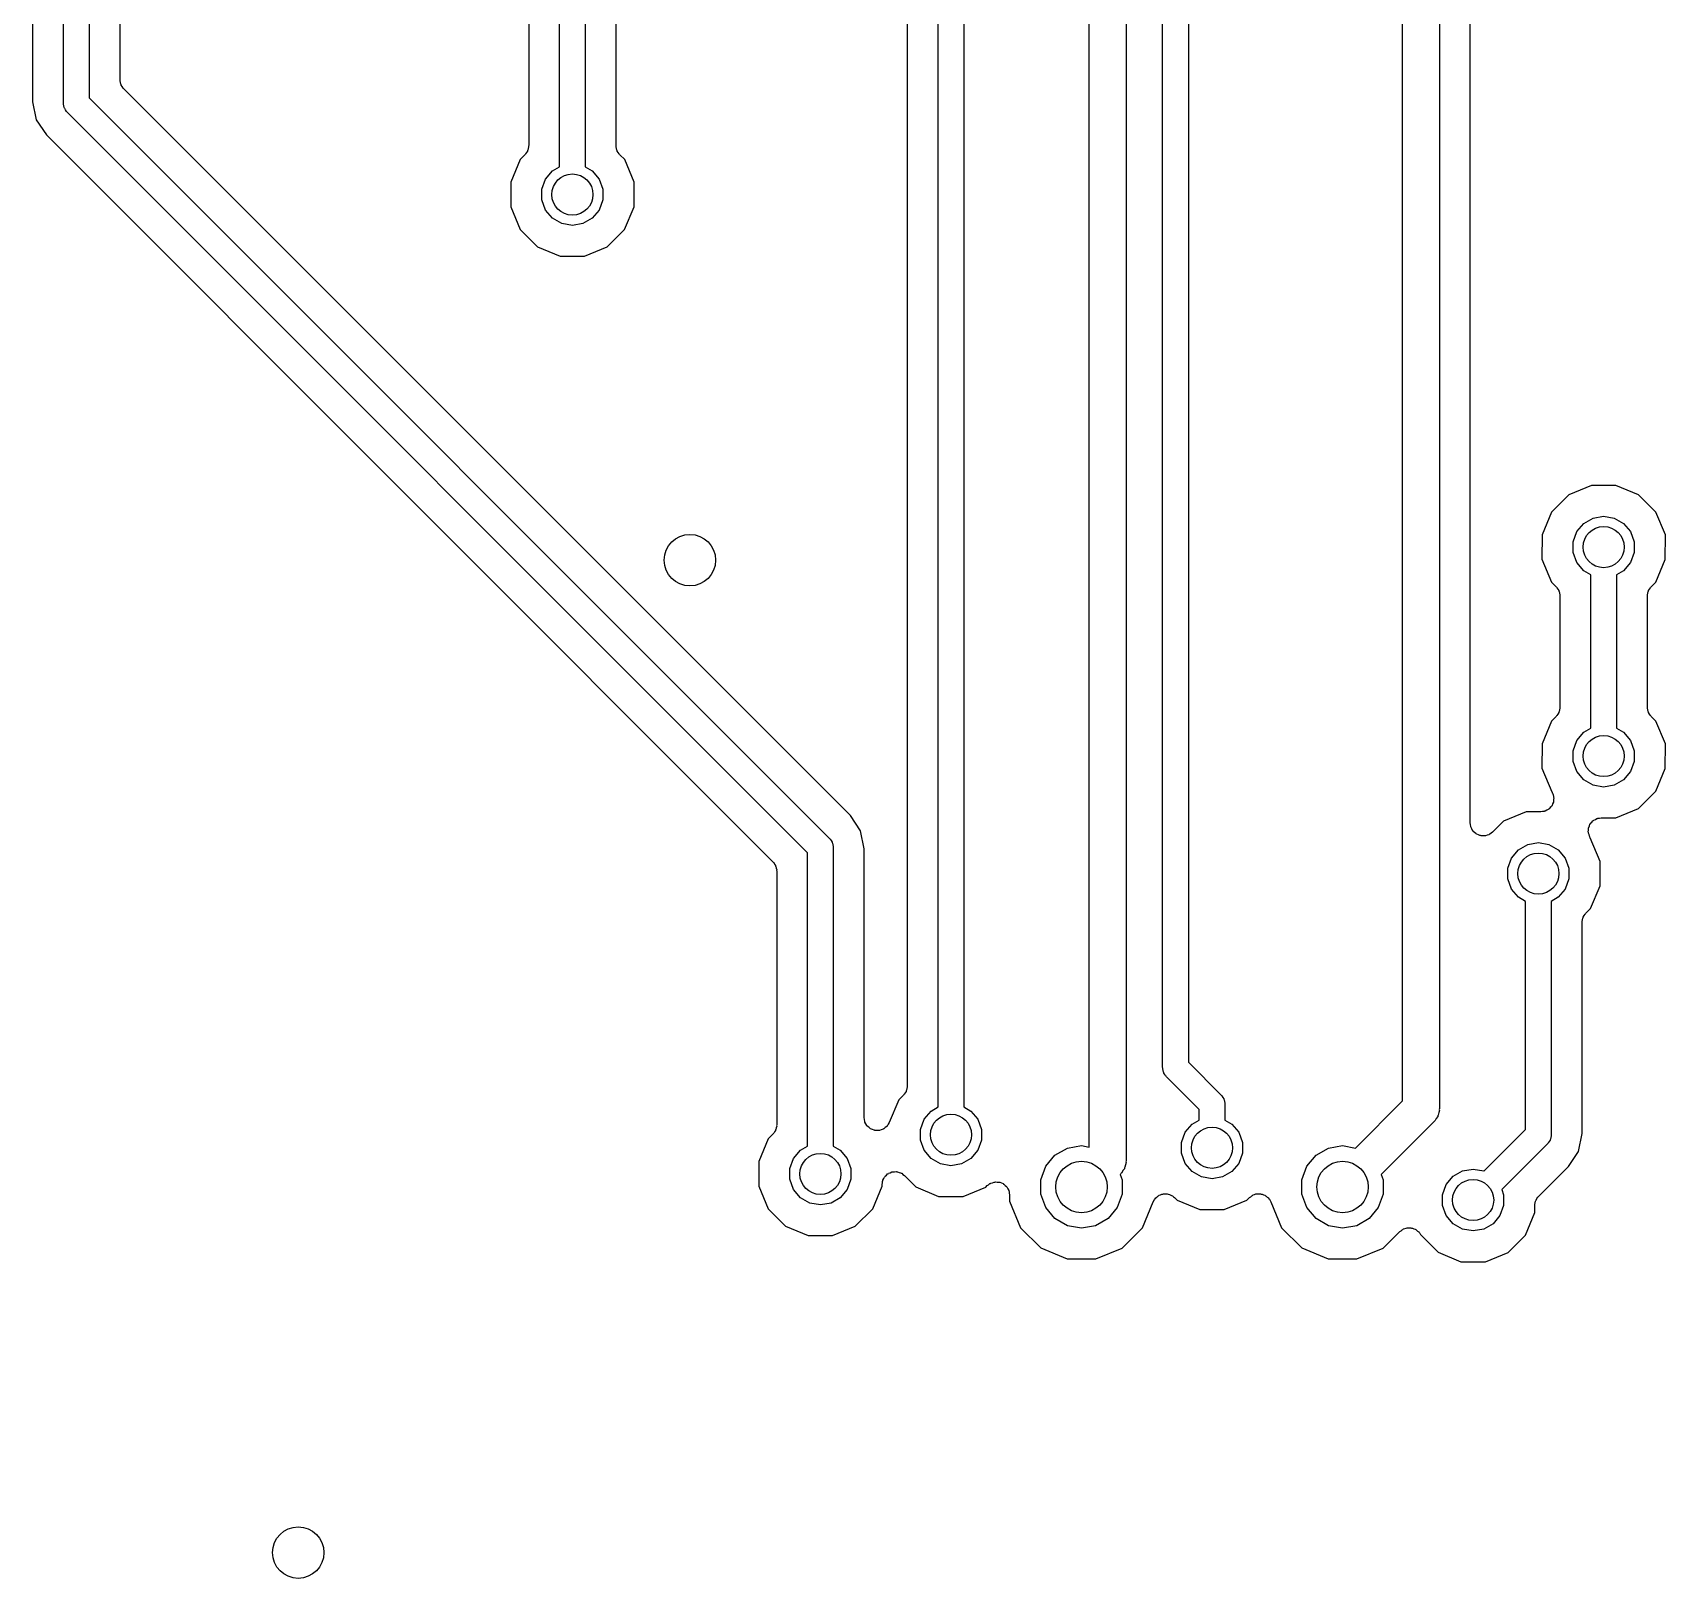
# Model space of a CAD drawing. Extents: x 25 to 125, y -125 to -25.
# Drawn here: x 74.25 to 90.14, y -105.91 to -90.88 of the extents above; entities that cross this region are included whole.
import ezdxf

# ---------------------------------------------------------------- set-up
doc = ezdxf.new("R2010")
doc.units = 0
doc.header["$MEASUREMENT"] = 0
doc.layers.add('BLACK', color=7, linetype='CONTINUOUS')

msp = doc.modelspace()

# ---------------------------------------------------------------- linework, layer by layer
at = {"layer": 'Black'}
for p, q in [((84.529, -101.72), (84.529, -56.515)), ((84.889, -56.5896), (84.889, -101.854)), ((85.2444, -100.947), (85.2444, -57.9763)), ((85.4944, -58.082), (85.4944, -100.895)), ((74.551, -91.567), (74.551, -71.5528)), ((74.801, -71.501), (74.801, -91.5152)), ((74.251, -75.6298), (74.251, -91.5545)), ((87.577, -101.271), (87.577, -75.8936)), ((87.937, -75.819), (87.937, -101.346)), ((79.077, -79.7685), (79.077, -91.9798)), ((79.377, -92.1857), (79.377, -79.756)), ((79.627, -79.8078), (79.627, -92.1857)), ((79.927, -91.9799), (79.927, -79.9846)), ((82.76, -87.7805), (82.76, -101.124)), ((83.06, -101.33), (83.06, -87.768)), ((83.31, -87.8198), (83.31, -101.33)), ((75.101, -91.3384), (75.101, -90.3338)), ((88.237, -98.5678), (88.237, -90.5878)), ((75.102, -91.3439), (75.101, -91.3384)), ((75.1015, -91.3494), (75.102, -91.3439)), ((75.1058, -91.3655), (75.1015, -91.3494)), ((75.1087, -91.3818), (75.1058, -91.3655)), ((75.1115, -91.3866), (75.1087, -91.3818)), ((75.1129, -91.392), (75.1115, -91.3866)), ((75.1224, -91.4056), (75.1129, -91.392)), ((75.1307, -91.42), (75.1224, -91.4056)), ((75.135, -91.4236), (75.1307, -91.42)), ((75.1382, -91.4282), (75.135, -91.4236)), ((82.2067, -98.4966), (75.1382, -91.4282)), ((74.251, -91.5545), (74.2856, -91.7287)), ((74.552, -91.5724), (74.551, -91.567)), ((74.5515, -91.5779), (74.552, -91.5724)), ((74.5557, -91.5937), (74.5515, -91.5779)), ((74.5585, -91.6098), (74.5557, -91.5937)), ((74.5613, -91.6145), (74.5585, -91.6098)), ((74.5627, -91.6198), (74.5613, -91.6145)), ((74.5721, -91.6332), (74.5627, -91.6198)), ((74.5802, -91.6473), (74.5721, -91.6332)), ((74.5845, -91.6509), (74.5802, -91.6473)), ((74.5876, -91.6554), (74.5845, -91.6509)), ((74.801, -91.5152), (82.0034, -98.7176)), ((74.2856, -91.7287), (74.3843, -91.8764)), ((81.79, -98.8578), (74.5876, -91.6554)), ((74.3843, -91.8764), (81.4528, -98.9448)), ((78.9936, -92.1157), (78.9021, -92.3361)), ((79.0397, -92.0697), (78.9936, -92.1157)), ((79.043, -92.0651), (79.0397, -92.0697)), ((79.0473, -92.0614), (79.043, -92.0651)), ((79.0556, -92.0471), (79.0473, -92.0614)), ((79.0651, -92.0336), (79.0556, -92.0471)), ((79.0665, -92.0281), (79.0651, -92.0336)), ((79.0693, -92.0232), (79.0665, -92.0281)), ((79.0722, -92.007), (79.0693, -92.0232)), ((79.0765, -91.991), (79.0722, -92.007)), ((79.077, -91.9798), (79.076, -91.9854)), ((79.076, -91.9854), (79.0765, -91.991)), ((79.928, -91.9854), (79.927, -91.9799)), ((79.9275, -91.9909), (79.928, -91.9854)), ((79.9318, -92.007), (79.9275, -91.9909)), ((79.9347, -92.0234), (79.9318, -92.007)), ((79.9374, -92.0282), (79.9347, -92.0234)), ((79.9389, -92.0335), (79.9374, -92.0282)), ((79.9484, -92.0471), (79.9389, -92.0335)), ((79.9567, -92.0616), (79.9484, -92.0471)), ((79.9609, -92.0651), (79.9567, -92.0616)), ((79.9641, -92.0697), (79.9609, -92.0651)), ((80.011, -92.1166), (79.9641, -92.0697)), ((80.1021, -92.3372), (80.011, -92.1166)), ((79.2412, -92.3054), (79.3084, -92.2253)), ((79.3084, -92.2253), (79.377, -92.1857)), ((79.627, -92.1857), (79.6956, -92.2253)), ((79.6956, -92.2253), (79.7628, -92.3054)), ((78.9021, -92.3361), (78.9019, -92.5748)), ((79.2054, -92.4037), (79.2412, -92.3054)), ((79.2054, -92.5083), (79.2054, -92.4037)), ((79.7628, -92.3054), (79.7986, -92.4037)), ((79.7986, -92.4037), (79.7986, -92.5083)), ((80.1019, -92.5759), (80.1021, -92.3372)), ((78.9019, -92.5748), (78.993, -92.7954)), ((79.2412, -92.6066), (79.2054, -92.5083)), ((79.7986, -92.5083), (79.7628, -92.6066)), ((80.0104, -92.7963), (80.1019, -92.5759)), ((79.3084, -92.6867), (79.2412, -92.6066)), ((79.399, -92.739), (79.3084, -92.6867)), ((79.502, -92.7571), (79.399, -92.739)), ((79.605, -92.739), (79.502, -92.7571)), ((79.6956, -92.6867), (79.605, -92.739)), ((79.7628, -92.6066), (79.6956, -92.6867)), ((78.993, -92.7954), (79.1617, -92.9644)), ((79.8414, -92.965), (80.0104, -92.7963)), ((79.1617, -92.9644), (79.3821, -93.0559)), ((79.3821, -93.0559), (79.6208, -93.0561)), ((79.6208, -93.0561), (79.8414, -92.965)), ((89.4162, -95.2849), (89.1956, -95.376)), ((89.6549, -95.2851), (89.4162, -95.2849)), ((89.8753, -95.3766), (89.6549, -95.2851)), ((89.1956, -95.376), (89.0266, -95.5447)), ((90.044, -95.5456), (89.8753, -95.3766)), ((89.0266, -95.5447), (88.9351, -95.7651)), ((89.3414, -95.6543), (89.432, -95.602)), ((89.432, -95.602), (89.535, -95.5839)), ((89.535, -95.5839), (89.638, -95.602)), ((89.638, -95.602), (89.7286, -95.6543)), ((90.1351, -95.7662), (90.044, -95.5456)), ((88.9351, -95.7651), (88.9349, -96.0038)), ((89.2384, -95.8327), (89.2742, -95.7344)), ((89.2742, -95.7344), (89.3414, -95.6543)), ((89.7286, -95.6543), (89.7958, -95.7344)), ((89.7958, -95.7344), (89.8316, -95.8327)), ((90.1349, -96.0049), (90.1351, -95.7662)), ((89.2384, -95.9373), (89.2384, -95.8327)), ((89.2742, -96.0356), (89.2384, -95.9373)), ((89.8316, -95.9373), (89.7958, -96.0356)), ((89.8316, -95.8327), (89.8316, -95.9373)), ((88.9349, -96.0038), (89.026, -96.2244)), ((89.3414, -96.1157), (89.2742, -96.0356)), ((89.7958, -96.0356), (89.7286, -96.1157)), ((90.0434, -96.2253), (90.1349, -96.0049)), ((89.026, -96.2244), (89.0729, -96.2713)), ((89.41, -96.1553), (89.3414, -96.1157)), ((89.41, -97.6467), (89.41, -96.1553)), ((89.7286, -96.1157), (89.66, -96.1553)), ((89.66, -96.1553), (89.66, -97.6467)), ((89.9973, -96.2713), (90.0434, -96.2253)), ((89.0729, -96.2713), (89.076, -96.2759)), ((89.076, -96.2759), (89.0803, -96.2794)), ((89.0803, -96.2794), (89.0886, -96.2939)), ((89.0886, -96.2939), (89.0981, -96.3075)), ((89.0981, -96.3075), (89.0996, -96.3128)), ((89.0996, -96.3128), (89.1023, -96.3176)), ((89.1023, -96.3176), (89.1052, -96.334)), ((89.1052, -96.334), (89.1095, -96.3501)), ((89.1095, -96.3501), (89.109, -96.3556)), ((89.109, -96.3556), (89.11, -96.3611)), ((89.11, -96.3611), (89.11, -97.4408)), ((89.96, -96.3612), (89.961, -96.3556)), ((89.96, -97.4409), (89.96, -96.3612)), ((89.9605, -96.35), (89.9648, -96.334)), ((89.961, -96.3556), (89.9605, -96.35)), ((89.9648, -96.334), (89.9677, -96.3178)), ((89.9677, -96.3178), (89.9705, -96.3129)), ((89.9705, -96.3129), (89.9719, -96.3074)), ((89.9719, -96.3074), (89.9814, -96.2939)), ((89.9814, -96.2939), (89.9897, -96.2796)), ((89.9897, -96.2796), (89.994, -96.2759)), ((89.994, -96.2759), (89.9973, -96.2713)), ((89.076, -97.5261), (89.0727, -97.5307)), ((89.0803, -97.5224), (89.076, -97.5261)), ((89.0886, -97.5081), (89.0803, -97.5224)), ((89.0981, -97.4946), (89.0886, -97.5081)), ((89.0995, -97.4891), (89.0981, -97.4946)), ((89.1023, -97.4842), (89.0995, -97.4891)), ((89.1052, -97.468), (89.1023, -97.4842)), ((89.1095, -97.452), (89.1052, -97.468)), ((89.11, -97.4408), (89.109, -97.4464)), ((89.109, -97.4464), (89.1095, -97.452)), ((89.961, -97.4464), (89.96, -97.4409)), ((89.9605, -97.4519), (89.961, -97.4464)), ((89.9648, -97.468), (89.9605, -97.4519)), ((89.9677, -97.4844), (89.9648, -97.468)), ((89.9704, -97.4892), (89.9677, -97.4844)), ((89.9719, -97.4945), (89.9704, -97.4892)), ((89.9814, -97.5081), (89.9719, -97.4945)), ((89.9897, -97.5226), (89.9814, -97.5081)), ((89.9939, -97.5261), (89.9897, -97.5226)), ((89.9971, -97.5307), (89.9939, -97.5261)), ((89.0266, -97.5767), (88.9351, -97.7971)), ((89.0727, -97.5307), (89.0266, -97.5767)), ((89.2742, -97.7664), (89.3414, -97.6863)), ((89.3414, -97.6863), (89.41, -97.6467)), ((89.66, -97.6467), (89.7286, -97.6863)), ((89.7286, -97.6863), (89.7958, -97.7664)), ((90.044, -97.5776), (89.9971, -97.5307)), ((90.1351, -97.7982), (90.044, -97.5776)), ((88.9351, -97.7971), (88.9349, -98.0358)), ((89.2384, -97.8647), (89.2742, -97.7664)), ((89.7958, -97.7664), (89.8316, -97.8647)), ((90.1349, -98.0369), (90.1351, -97.7982)), ((89.2384, -97.9693), (89.2384, -97.8647)), ((89.2742, -98.0676), (89.2384, -97.9693)), ((89.8316, -97.9693), (89.7958, -98.0676)), ((89.8316, -97.8647), (89.8316, -97.9693)), ((88.9349, -98.0358), (89.0299, -98.2658)), ((89.3414, -98.1477), (89.2742, -98.0676)), ((89.432, -98.2), (89.3414, -98.1477)), ((89.7286, -98.1477), (89.638, -98.2)), ((89.7958, -98.0676), (89.7286, -98.1477)), ((90.0434, -98.2573), (90.1349, -98.0369)), ((89.0299, -98.2658), (89.0331, -98.2696)), ((89.0331, -98.2696), (89.035, -98.2749)), ((89.035, -98.2749), (89.0382, -98.2795)), ((89.0382, -98.2795), (89.0425, -98.2955)), ((89.0425, -98.2955), (89.0481, -98.3111)), ((89.0481, -98.3111), (89.0481, -98.3167)), ((89.0481, -98.3167), (89.0496, -98.3221)), ((89.0496, -98.3221), (89.0481, -98.3386)), ((89.535, -98.2181), (89.432, -98.2)), ((89.638, -98.2), (89.535, -98.2181)), ((89.8744, -98.426), (90.0434, -98.2573)), ((88.7812, -98.4599), (88.5606, -98.551)), ((88.9229, -98.46), (88.7812, -98.4599)), ((88.9393, -98.4572), (88.9229, -98.46)), ((88.9558, -98.4557), (88.9393, -98.4572)), ((88.9609, -98.4534), (88.9558, -98.4557)), ((88.9664, -98.4524), (88.9609, -98.4534)), ((88.9808, -98.4441), (88.9664, -98.4524)), ((88.9958, -98.4371), (88.9808, -98.4441)), ((88.9998, -98.4332), (88.9958, -98.4371)), ((89.0046, -98.4304), (88.9998, -98.4332)), ((89.0153, -98.4177), (89.0046, -98.4304)), ((89.027, -98.406), (89.0153, -98.4177)), ((89.0294, -98.4009), (89.027, -98.406)), ((89.033, -98.3966), (89.0294, -98.4009)), ((89.0387, -98.381), (89.033, -98.3966)), ((89.0457, -98.366), (89.0387, -98.381)), ((89.0462, -98.3604), (89.0457, -98.366)), ((89.0481, -98.3552), (89.0462, -98.3604)), ((89.0481, -98.3386), (89.0481, -98.3552)), ((89.6538, -98.5171), (89.8744, -98.426)), ((82.3053, -98.6443), (82.2067, -98.4966)), ((88.2399, -98.5841), (88.237, -98.5678)), ((88.2413, -98.6006), (88.2399, -98.5841)), ((88.2437, -98.6057), (88.2413, -98.6006)), ((88.2447, -98.6113), (88.2437, -98.6057)), ((88.2529, -98.6256), (88.2447, -98.6113)), ((88.2599, -98.6406), (88.2529, -98.6256)), ((88.5606, -98.551), (88.4537, -98.6577)), ((89.3854, -98.6549), (89.3869, -98.6384)), ((89.3869, -98.6218), (89.3888, -98.6166)), ((89.3869, -98.6384), (89.3869, -98.6218)), ((89.3888, -98.6166), (89.3893, -98.611)), ((89.3893, -98.611), (89.3963, -98.596)), ((89.3963, -98.596), (89.402, -98.5804)), ((89.402, -98.5804), (89.4056, -98.5761)), ((89.4056, -98.5761), (89.408, -98.571)), ((89.408, -98.571), (89.4197, -98.5593)), ((89.4197, -98.5593), (89.4304, -98.5466)), ((89.4304, -98.5466), (89.4352, -98.5438)), ((89.4352, -98.5438), (89.4392, -98.5399)), ((89.4392, -98.5399), (89.4542, -98.5329)), ((89.4542, -98.5329), (89.4686, -98.5246)), ((89.4686, -98.5246), (89.4741, -98.5236)), ((89.4741, -98.5236), (89.4792, -98.5213)), ((89.4792, -98.5213), (89.4957, -98.5198)), ((89.4957, -98.5198), (89.5121, -98.517)), ((89.5121, -98.517), (89.6538, -98.5171)), ((82.0034, -98.7176), (82.0065, -98.7221)), ((82.0065, -98.7221), (82.0108, -98.7257)), ((82.0108, -98.7257), (82.0189, -98.7398)), ((82.0189, -98.7398), (82.0283, -98.7532)), ((82.0283, -98.7532), (82.0297, -98.7585)), ((82.0297, -98.7585), (82.0325, -98.7632)), ((82.0325, -98.7632), (82.0353, -98.7793)), ((82.0353, -98.7793), (82.0395, -98.7951)), ((82.0395, -98.7951), (82.039, -98.8006)), ((82.34, -98.8185), (82.3053, -98.6443)), ((88.2639, -98.6446), (88.2599, -98.6406)), ((88.2667, -98.6495), (88.2639, -98.6446)), ((88.2794, -98.6601), (88.2667, -98.6495)), ((88.2911, -98.6718), (88.2794, -98.6601)), ((88.2962, -98.6742), (88.2911, -98.6718)), ((88.3005, -98.6778), (88.2962, -98.6742)), ((88.316, -98.6835), (88.3005, -98.6778)), ((88.331, -98.6905), (88.316, -98.6835)), ((88.3366, -98.691), (88.331, -98.6905)), ((88.3419, -98.6929), (88.3366, -98.691)), ((88.3585, -98.6929), (88.3419, -98.6929)), ((88.375, -98.6944), (88.3585, -98.6929)), ((88.3804, -98.6929), (88.375, -98.6944)), ((88.3861, -98.6929), (88.3804, -98.6929)), ((88.4016, -98.6872), (88.3861, -98.6929)), ((88.4176, -98.683), (88.4016, -98.6872)), ((88.4222, -98.6797), (88.4176, -98.683)), ((88.4275, -98.6778), (88.4222, -98.6797)), ((88.4402, -98.6672), (88.4275, -98.6778)), ((88.4537, -98.6577), (88.4402, -98.6672)), ((88.7064, -98.8293), (88.797, -98.777)), ((88.797, -98.777), (88.9, -98.7589)), ((88.9, -98.7589), (89.003, -98.777)), ((89.003, -98.777), (89.0936, -98.8293)), ((89.3869, -98.6603), (89.3854, -98.6549)), ((89.3869, -98.6659), (89.3869, -98.6603)), ((89.3925, -98.6815), (89.3869, -98.6659)), ((89.3968, -98.6975), (89.3925, -98.6815)), ((89.4, -98.7021), (89.3968, -98.6975)), ((89.4019, -98.7074), (89.4, -98.7021)), ((89.4051, -98.7112), (89.4019, -98.7074)), ((89.5001, -98.9412), (89.4051, -98.7112)), ((81.4528, -98.9448), (81.456, -98.9494)), ((81.456, -98.9494), (81.4603, -98.953)), ((81.4603, -98.953), (81.4686, -98.9674)), ((81.79, -101.711), (81.79, -98.8578)), ((82.039, -98.8006), (82.04, -98.806)), ((82.04, -98.806), (82.04, -101.711)), ((82.34, -101.433), (82.34, -98.8185)), ((88.6034, -99.0077), (88.6392, -98.9094)), ((88.6392, -98.9094), (88.7064, -98.8293)), ((89.0936, -98.8293), (89.1608, -98.9094)), ((89.1608, -98.9094), (89.1966, -99.0077)), ((89.4999, -99.1799), (89.5001, -98.9412)), ((81.4686, -98.9674), (81.4781, -98.981)), ((81.4781, -98.981), (81.4795, -98.9864)), ((81.4795, -98.9864), (81.4823, -98.9912)), ((81.4823, -98.9912), (81.4852, -99.0075)), ((81.4852, -99.0075), (81.4895, -99.0236)), ((81.4895, -99.0236), (81.489, -99.0291)), ((81.489, -99.0291), (81.49, -99.0346)), ((81.49, -99.0346), (81.49, -101.505)), ((88.6034, -99.1123), (88.6034, -99.0077)), ((88.6392, -99.2106), (88.6034, -99.1123)), ((89.1966, -99.1123), (89.1608, -99.2106)), ((89.1966, -99.0077), (89.1966, -99.1123)), ((88.7064, -99.2907), (88.6392, -99.2106)), ((89.1608, -99.2106), (89.0936, -99.2907)), ((89.4084, -99.4003), (89.4999, -99.1799)), ((88.775, -99.3303), (88.7064, -99.2907)), ((88.775, -101.548), (88.775, -99.3303)), ((89.0936, -99.2907), (89.025, -99.3303)), ((89.025, -99.3303), (89.025, -101.6)), ((89.3623, -99.4463), (89.4084, -99.4003)), ((89.325, -99.5362), (89.326, -99.5306)), ((89.325, -101.587), (89.325, -99.5362)), ((89.3255, -99.525), (89.3298, -99.509)), ((89.326, -99.5306), (89.3255, -99.525)), ((89.3298, -99.509), (89.3327, -99.4928)), ((89.3327, -99.4928), (89.3355, -99.4879)), ((89.3355, -99.4879), (89.3369, -99.4824)), ((89.3369, -99.4824), (89.3464, -99.4689)), ((89.3464, -99.4689), (89.3547, -99.4546)), ((89.3547, -99.4546), (89.359, -99.4509)), ((89.359, -99.4509), (89.3623, -99.4463)), ((85.2454, -100.953), (85.2444, -100.947)), ((85.2449, -100.958), (85.2454, -100.953)), ((85.2491, -100.974), (85.2449, -100.958)), ((85.2519, -100.99), (85.2491, -100.974)), ((85.2547, -100.995), (85.2519, -100.99)), ((85.2561, -101), (85.2547, -100.995)), ((85.2655, -101.013), (85.2561, -101)), ((85.2736, -101.027), (85.2655, -101.013)), ((85.4944, -100.895), (85.8134, -101.214)), ((82.7481, -101.178), (82.7386, -101.191)), ((82.7495, -101.172), (82.7481, -101.178)), ((82.7523, -101.167), (82.7495, -101.172)), ((82.7552, -101.151), (82.7523, -101.167)), ((82.7595, -101.135), (82.7552, -101.151)), ((82.76, -101.124), (82.759, -101.129)), ((82.759, -101.129), (82.7595, -101.135)), ((85.2779, -101.031), (85.2736, -101.027)), ((85.281, -101.036), (85.2779, -101.031)), ((85.6, -101.355), (85.281, -101.036)), ((82.6766, -101.26), (82.5843, -101.482)), ((82.7227, -101.214), (82.6766, -101.26)), ((82.726, -101.209), (82.7227, -101.214)), ((82.7303, -101.205), (82.726, -101.209)), ((82.7386, -101.191), (82.7303, -101.205)), ((82.9914, -101.369), (83.06, -101.33)), ((83.31, -101.33), (83.3786, -101.369)), ((85.8134, -101.214), (85.8165, -101.219)), ((85.8165, -101.219), (85.8208, -101.222)), ((85.8208, -101.222), (85.8289, -101.237)), ((85.8289, -101.237), (85.8383, -101.25)), ((85.8383, -101.25), (85.8397, -101.255)), ((85.8397, -101.255), (85.8425, -101.26)), ((85.8425, -101.26), (85.8453, -101.276)), ((85.8453, -101.276), (85.8495, -101.292)), ((85.8495, -101.292), (85.849, -101.297)), ((85.849, -101.297), (85.85, -101.303)), ((85.85, -101.303), (85.85, -101.457)), ((87.1199, -101.729), (87.577, -101.271)), ((82.3433, -101.452), (82.34, -101.433)), ((82.3458, -101.471), (82.3433, -101.452)), ((82.3472, -101.474), (82.3458, -101.471)), ((82.3477, -101.477), (82.3472, -101.474)), ((82.3573, -101.494), (82.3477, -101.477)), ((82.3662, -101.511), (82.3573, -101.494)), ((82.5739, -101.498), (82.5643, -101.515)), ((82.5843, -101.482), (82.5739, -101.498)), ((82.8884, -101.548), (82.9242, -101.449)), ((82.9242, -101.449), (82.9914, -101.369)), ((83.3786, -101.369), (83.4458, -101.449)), ((83.4458, -101.449), (83.4816, -101.548)), ((85.4642, -101.576), (85.5314, -101.496)), ((85.5314, -101.496), (85.6, -101.457)), ((85.6, -101.457), (85.6, -101.355)), ((85.85, -101.457), (85.9186, -101.496)), ((85.9186, -101.496), (85.9858, -101.576)), ((87.8843, -101.473), (87.3714, -101.986)), ((87.8888, -101.467), (87.8843, -101.473)), ((87.8949, -101.462), (87.8888, -101.467)), ((87.9066, -101.441), (87.8949, -101.462)), ((87.9201, -101.422), (87.9066, -101.441)), ((87.9222, -101.414), (87.9201, -101.422)), ((87.9261, -101.408), (87.9222, -101.414)), ((87.9302, -101.384), (87.9261, -101.408)), ((87.9363, -101.362), (87.9302, -101.384)), ((87.937, -101.346), (87.9356, -101.354)), ((87.9356, -101.354), (87.9363, -101.362)), ((81.4066, -101.641), (81.3151, -101.861)), ((81.4527, -101.595), (81.4066, -101.641)), ((81.456, -101.59), (81.4527, -101.595)), ((81.4603, -101.586), (81.456, -101.59)), ((81.4686, -101.572), (81.4603, -101.586)), ((81.4781, -101.559), (81.4686, -101.572)), ((81.4795, -101.553), (81.4781, -101.559)), ((81.4823, -101.548), (81.4795, -101.553)), ((81.4852, -101.532), (81.4823, -101.548)), ((81.4895, -101.516), (81.4852, -101.532)), ((81.49, -101.505), (81.489, -101.51)), ((81.489, -101.51), (81.4895, -101.516)), ((82.3683, -101.513), (82.3662, -101.511)), ((82.3697, -101.515), (82.3683, -101.513)), ((82.3845, -101.527), (82.3697, -101.515)), ((82.3987, -101.54), (82.3845, -101.527)), ((82.4013, -101.542), (82.3987, -101.54)), ((82.4035, -101.543), (82.4013, -101.542)), ((82.4216, -101.55), (82.4035, -101.543)), ((82.4394, -101.557), (82.4216, -101.55)), ((82.4423, -101.557), (82.4394, -101.557)), ((82.4449, -101.558), (82.4423, -101.557)), ((82.4642, -101.558), (82.4449, -101.558)), ((82.4835, -101.559), (82.4642, -101.558)), ((82.4862, -101.558), (82.4835, -101.559)), ((82.4891, -101.558), (82.4862, -101.558)), ((82.5072, -101.552), (82.4891, -101.558)), ((82.5255, -101.546), (82.5072, -101.552)), ((82.5278, -101.544), (82.5255, -101.546)), ((82.5305, -101.543), (82.5278, -101.544)), ((82.5453, -101.531), (82.5305, -101.543)), ((82.5606, -101.519), (82.5453, -101.531)), ((82.5621, -101.517), (82.5606, -101.519)), ((82.5643, -101.515), (82.5621, -101.517)), ((82.8884, -101.652), (82.8884, -101.548)), ((82.9242, -101.751), (82.8884, -101.652)), ((83.4816, -101.652), (83.4458, -101.751)), ((83.4816, -101.548), (83.4816, -101.652)), ((85.4284, -101.675), (85.4642, -101.576)), ((85.9858, -101.576), (86.0216, -101.675)), ((88.37, -101.953), (88.775, -101.548)), ((89.0133, -101.653), (89.0039, -101.666)), ((89.0147, -101.648), (89.0133, -101.653)), ((89.0175, -101.643), (89.0147, -101.648)), ((89.0203, -101.627), (89.0175, -101.643)), ((89.0245, -101.611), (89.0203, -101.627)), ((89.025, -101.6), (89.024, -101.605)), ((89.024, -101.605), (89.0245, -101.611)), ((89.2903, -101.762), (89.325, -101.587)), ((81.6542, -101.83), (81.7214, -101.75)), ((81.7214, -101.75), (81.79, -101.711)), ((82.04, -101.711), (82.1086, -101.75)), ((82.1086, -101.75), (82.1758, -101.83)), ((82.9914, -101.831), (82.9242, -101.751)), ((83.4458, -101.751), (83.3786, -101.831)), ((84.1073, -101.907), (84.1969, -101.8)), ((84.1969, -101.8), (84.3177, -101.731)), ((84.3177, -101.731), (84.455, -101.706)), ((84.455, -101.706), (84.529, -101.72)), ((85.4284, -101.779), (85.4284, -101.675)), ((85.4642, -101.878), (85.4284, -101.779)), ((86.0216, -101.779), (85.9858, -101.878)), ((86.0216, -101.675), (86.0216, -101.779)), ((86.6473, -101.907), (86.7369, -101.8)), ((86.7369, -101.8), (86.8577, -101.731)), ((86.8577, -101.731), (86.995, -101.706)), ((86.995, -101.706), (87.1199, -101.729)), ((88.9884, -101.688), (88.5436, -102.133)), ((88.9915, -101.684), (88.9884, -101.688)), ((88.9958, -101.68), (88.9915, -101.684)), ((89.0039, -101.666), (88.9958, -101.68)), ((89.1917, -101.909), (89.2903, -101.762)), ((81.3151, -101.861), (81.3149, -102.1)), ((81.6184, -101.929), (81.6542, -101.83)), ((81.6184, -102.033), (81.6184, -101.929)), ((82.1758, -101.83), (82.2116, -101.929)), ((82.2116, -101.929), (82.2116, -102.033)), ((82.5742, -101.979), (82.5785, -101.975)), ((82.5785, -101.975), (82.5941, -101.969)), ((82.5941, -101.969), (82.6091, -101.962)), ((82.6091, -101.962), (82.6147, -101.962)), ((82.6147, -101.962), (82.62, -101.96)), ((82.62, -101.96), (82.6366, -101.96)), ((82.6366, -101.96), (82.6531, -101.958)), ((82.6531, -101.958), (82.6585, -101.96)), ((82.6585, -101.96), (82.6641, -101.96)), ((82.6641, -101.96), (82.6797, -101.966)), ((82.6797, -101.966), (82.6957, -101.97)), ((82.6957, -101.97), (82.7003, -101.973)), ((82.7003, -101.973), (82.7055, -101.975)), ((82.7055, -101.975), (82.7182, -101.986)), ((83.082, -101.883), (82.9914, -101.831)), ((83.185, -101.901), (83.082, -101.883)), ((83.288, -101.883), (83.185, -101.901)), ((83.3786, -101.831), (83.288, -101.883)), ((84.0596, -102.038), (84.1073, -101.907)), ((84.8408, -101.975), (84.8363, -101.981)), ((84.8469, -101.97), (84.8408, -101.975)), ((84.8586, -101.949), (84.8469, -101.97)), ((84.8721, -101.93), (84.8586, -101.949)), ((84.8742, -101.922), (84.8721, -101.93)), ((84.8781, -101.916), (84.8742, -101.922)), ((84.8822, -101.892), (84.8781, -101.916)), ((84.8883, -101.87), (84.8822, -101.892)), ((84.889, -101.854), (84.8876, -101.862)), ((84.8876, -101.862), (84.8883, -101.87)), ((85.5314, -101.958), (85.4642, -101.878)), ((85.622, -102.01), (85.5314, -101.958)), ((85.9186, -101.958), (85.828, -102.01)), ((85.9858, -101.878), (85.9186, -101.958)), ((86.5996, -102.038), (86.6473, -101.907)), ((88.0714, -102.004), (88.162, -101.952)), ((88.162, -101.952), (88.265, -101.934)), ((88.265, -101.934), (88.368, -101.952)), ((88.368, -101.952), (88.37, -101.953)), ((88.9022, -102.199), (89.1917, -101.909)), ((81.3149, -102.1), (81.406, -102.32)), ((81.6542, -102.132), (81.6184, -102.033)), ((81.7214, -102.212), (81.6542, -102.132)), ((82.1758, -102.132), (82.1086, -102.212)), ((82.2116, -102.033), (82.1758, -102.132)), ((82.4234, -102.321), (82.5149, -102.101)), ((82.5149, -102.085), (82.5178, -102.069)), ((82.5149, -102.101), (82.5149, -102.085)), ((82.5178, -102.069), (82.5193, -102.052)), ((82.5193, -102.052), (82.5216, -102.047)), ((82.5216, -102.047), (82.5226, -102.041)), ((82.5226, -102.041), (82.5309, -102.027)), ((82.5309, -102.027), (82.5379, -102.012)), ((82.5379, -102.012), (82.5419, -102.008)), ((82.5419, -102.008), (82.5447, -102.003)), ((82.5447, -102.003), (82.5574, -101.993)), ((82.5574, -101.993), (82.5692, -101.981)), ((82.5692, -101.981), (82.5742, -101.979)), ((82.7182, -101.986), (82.7318, -101.995)), ((82.7318, -101.995), (82.8447, -102.108)), ((82.8447, -102.108), (83.0651, -102.2)), ((83.3038, -102.2), (83.5244, -102.109)), ((83.5244, -102.109), (83.5382, -102.095)), ((83.5382, -102.095), (83.5518, -102.086)), ((83.5518, -102.086), (83.5645, -102.075)), ((83.5645, -102.075), (83.5698, -102.073)), ((83.5698, -102.073), (83.5744, -102.07)), ((83.5744, -102.07), (83.5904, -102.066)), ((83.5904, -102.066), (83.606, -102.06)), ((83.606, -102.06), (83.6116, -102.06)), ((83.6116, -102.06), (83.617, -102.059)), ((83.617, -102.059), (83.6335, -102.06)), ((83.6335, -102.06), (83.6501, -102.06)), ((83.6501, -102.06), (83.6553, -102.062)), ((83.6553, -102.062), (83.6609, -102.062)), ((83.6609, -102.062), (83.6759, -102.069)), ((83.6759, -102.069), (83.6915, -102.075)), ((83.6915, -102.075), (83.6958, -102.079)), ((83.6958, -102.079), (83.7009, -102.081)), ((83.7009, -102.081), (83.7126, -102.093)), ((83.7126, -102.093), (83.7253, -102.104)), ((83.7253, -102.104), (83.7281, -102.108)), ((83.7281, -102.108), (83.732, -102.112)), ((83.732, -102.112), (83.739, -102.127)), ((83.739, -102.127), (83.7473, -102.142)), ((84.0596, -102.178), (84.0596, -102.038)), ((84.8363, -101.981), (84.8314, -101.986)), ((84.8314, -101.986), (84.8504, -102.038)), ((84.8504, -102.038), (84.8504, -102.178)), ((85.725, -102.028), (85.622, -102.01)), ((85.828, -102.01), (85.725, -102.028)), ((86.5996, -102.178), (86.5996, -102.038)), ((87.3714, -101.986), (87.3904, -102.038)), ((87.3904, -102.038), (87.3904, -102.178)), ((87.9684, -102.183), (88.0042, -102.084)), ((88.0042, -102.084), (88.0714, -102.004)), ((88.5436, -102.133), (88.5616, -102.183)), ((81.812, -102.264), (81.7214, -102.212)), ((81.915, -102.282), (81.812, -102.264)), ((82.018, -102.264), (81.915, -102.282)), ((82.1086, -102.212), (82.018, -102.264)), ((83.0651, -102.2), (83.3038, -102.2)), ((83.7473, -102.142), (83.7483, -102.147)), ((83.7483, -102.147), (83.7506, -102.152)), ((83.7506, -102.152), (83.7521, -102.169)), ((83.7521, -102.169), (83.7549, -102.185)), ((83.7549, -102.185), (83.7549, -102.247)), ((83.7549, -102.247), (83.8612, -102.504)), ((84.1073, -102.309), (84.0596, -102.178)), ((84.8504, -102.178), (84.8027, -102.309)), ((85.0481, -102.505), (85.1532, -102.252)), ((85.1532, -102.252), (85.1606, -102.24)), ((85.1606, -102.24), (85.1665, -102.228)), ((85.1665, -102.228), (85.1724, -102.222)), ((85.1724, -102.222), (85.1769, -102.215)), ((85.1769, -102.215), (85.1879, -102.206)), ((85.1879, -102.206), (85.1977, -102.197)), ((85.1977, -102.197), (85.2053, -102.193)), ((85.2053, -102.193), (85.2119, -102.188)), ((85.2119, -102.188), (85.2251, -102.184)), ((85.2251, -102.184), (85.2377, -102.178)), ((85.2377, -102.178), (85.246, -102.177)), ((85.246, -102.177), (85.254, -102.175)), ((85.254, -102.175), (85.2678, -102.175)), ((85.2678, -102.175), (85.2816, -102.174)), ((85.2816, -102.174), (85.2897, -102.176)), ((85.2897, -102.176), (85.298, -102.177)), ((85.298, -102.177), (85.3108, -102.182)), ((85.3108, -102.182), (85.3242, -102.186)), ((85.3242, -102.186), (85.3311, -102.19)), ((85.3311, -102.19), (85.3388, -102.194)), ((85.3388, -102.194), (85.349, -102.203)), ((85.349, -102.203), (85.3603, -102.211)), ((85.3603, -102.211), (85.3847, -102.235)), ((85.3847, -102.235), (85.6051, -102.327)), ((85.8438, -102.327), (86.0644, -102.236)), ((86.0644, -102.236), (86.0899, -102.21)), ((86.0899, -102.21), (86.1013, -102.203)), ((86.1013, -102.203), (86.1115, -102.193)), ((86.1115, -102.193), (86.1192, -102.19)), ((86.1192, -102.19), (86.1261, -102.185)), ((86.1261, -102.185), (86.1395, -102.182)), ((86.1395, -102.182), (86.1523, -102.176)), ((86.1523, -102.176), (86.1606, -102.176)), ((86.1606, -102.176), (86.1687, -102.174)), ((86.1687, -102.174), (86.1825, -102.175)), ((86.1825, -102.175), (86.1964, -102.174)), ((86.1964, -102.174), (86.2043, -102.177)), ((86.2043, -102.177), (86.2126, -102.178)), ((86.2126, -102.178), (86.2252, -102.184)), ((86.2252, -102.184), (86.2384, -102.188)), ((86.2384, -102.188), (86.245, -102.193)), ((86.245, -102.193), (86.2526, -102.196)), ((86.2526, -102.196), (86.2624, -102.206)), ((86.2624, -102.206), (86.2734, -102.215)), ((86.2734, -102.215), (86.2779, -102.222)), ((86.2779, -102.222), (86.2838, -102.228)), ((86.2838, -102.228), (86.2896, -102.24)), ((86.2896, -102.24), (86.297, -102.252)), ((86.297, -102.252), (86.4012, -102.504)), ((86.6473, -102.309), (86.5996, -102.178)), ((87.3904, -102.178), (87.3427, -102.309)), ((87.9684, -102.287), (87.9684, -102.183)), ((88.0042, -102.386), (87.9684, -102.287)), ((88.5616, -102.287), (88.5258, -102.386)), ((88.5616, -102.183), (88.5616, -102.287)), ((88.8649, -102.355), (88.865, -102.289)), ((88.865, -102.289), (88.8659, -102.283)), ((88.8654, -102.278), (88.8697, -102.262)), ((88.8659, -102.283), (88.8654, -102.278)), ((88.8697, -102.262), (88.8727, -102.245)), ((88.8727, -102.245), (88.8754, -102.24)), ((88.8754, -102.24), (88.8769, -102.235)), ((88.8769, -102.235), (88.8864, -102.221)), ((88.8864, -102.221), (88.8947, -102.207)), ((88.8947, -102.207), (88.899, -102.203)), ((88.899, -102.203), (88.9022, -102.199)), ((81.406, -102.32), (81.5747, -102.489)), ((82.2544, -102.49), (82.4234, -102.321)), ((84.1969, -102.416), (84.1073, -102.309)), ((84.3177, -102.485), (84.1969, -102.416)), ((84.7131, -102.416), (84.5923, -102.485)), ((84.8027, -102.309), (84.7131, -102.416)), ((85.6051, -102.327), (85.8438, -102.327)), ((86.7369, -102.416), (86.6473, -102.309)), ((86.8577, -102.485), (86.7369, -102.416)), ((87.2531, -102.416), (87.1323, -102.485)), ((87.3427, -102.309), (87.2531, -102.416)), ((88.0714, -102.466), (88.0042, -102.386)), ((88.5258, -102.386), (88.4586, -102.466)), ((88.7734, -102.575), (88.8649, -102.355)), ((81.5747, -102.489), (81.7951, -102.581)), ((81.7951, -102.581), (82.0338, -102.581)), ((82.0338, -102.581), (82.2544, -102.49)), ((83.8612, -102.504), (84.058, -102.701)), ((84.455, -102.51), (84.3177, -102.485)), ((84.5923, -102.485), (84.455, -102.51)), ((84.851, -102.702), (85.0481, -102.505)), ((86.4012, -102.504), (86.598, -102.701)), ((86.995, -102.51), (86.8577, -102.485)), ((87.1323, -102.485), (86.995, -102.51)), ((87.391, -102.702), (87.5522, -102.541)), ((87.5522, -102.541), (87.5635, -102.533)), ((87.5635, -102.533), (87.5738, -102.524)), ((87.5738, -102.524), (87.5815, -102.52)), ((87.5815, -102.52), (87.5883, -102.516)), ((87.5883, -102.516), (87.6017, -102.512)), ((87.6017, -102.512), (87.6145, -102.507)), ((87.6145, -102.507), (87.6229, -102.506)), ((87.6229, -102.506), (87.6309, -102.504)), ((87.6309, -102.504), (87.6448, -102.505)), ((87.6448, -102.505), (87.6586, -102.505)), ((87.6586, -102.505), (87.6666, -102.507)), ((87.6666, -102.507), (87.6749, -102.508)), ((87.6749, -102.508), (87.6874, -102.514)), ((87.6874, -102.514), (87.7006, -102.518)), ((87.7006, -102.518), (87.7073, -102.523)), ((87.7073, -102.523), (87.7148, -102.527)), ((87.7148, -102.527), (87.7246, -102.537)), ((87.7246, -102.537), (87.7356, -102.545)), ((87.7356, -102.545), (87.7401, -102.552)), ((87.7401, -102.552), (87.746, -102.558)), ((87.746, -102.558), (87.7515, -102.57)), ((87.7515, -102.57), (87.9247, -102.743)), ((88.162, -102.518), (88.0714, -102.466)), ((88.265, -102.536), (88.162, -102.518)), ((88.368, -102.518), (88.265, -102.536)), ((88.4586, -102.466), (88.368, -102.518)), ((88.6044, -102.744), (88.7734, -102.575)), ((84.058, -102.701), (84.3152, -102.808)), ((84.5936, -102.808), (84.851, -102.702)), ((86.598, -102.701), (86.8552, -102.808)), ((87.1336, -102.808), (87.391, -102.702)), ((87.9247, -102.743), (88.1451, -102.835)), ((88.3838, -102.835), (88.6044, -102.744)), ((84.3152, -102.808), (84.5936, -102.808)), ((86.8552, -102.808), (87.1336, -102.808)), ((88.1451, -102.835), (88.3838, -102.835))]:
    msp.add_line(p, q, dxfattribs=at)
for centre, radius in [((79.502, -92.456), 0.2), ((80.645, -96.012), 0.25), ((89.535, -95.885), 0.2), ((89.535, -97.917), 0.2), ((88.9, -99.06), 0.2), ((83.185, -101.6), 0.2), ((85.725, -101.727), 0.2), ((81.915, -101.981), 0.2), ((84.455, -102.108), 0.25), ((86.995, -102.108), 0.25), ((88.265, -102.235), 0.2), ((76.835, -105.664), 0.25)]:
    msp.add_circle(centre, radius, dxfattribs=at)

doc.saveas('drawing.dxf')
